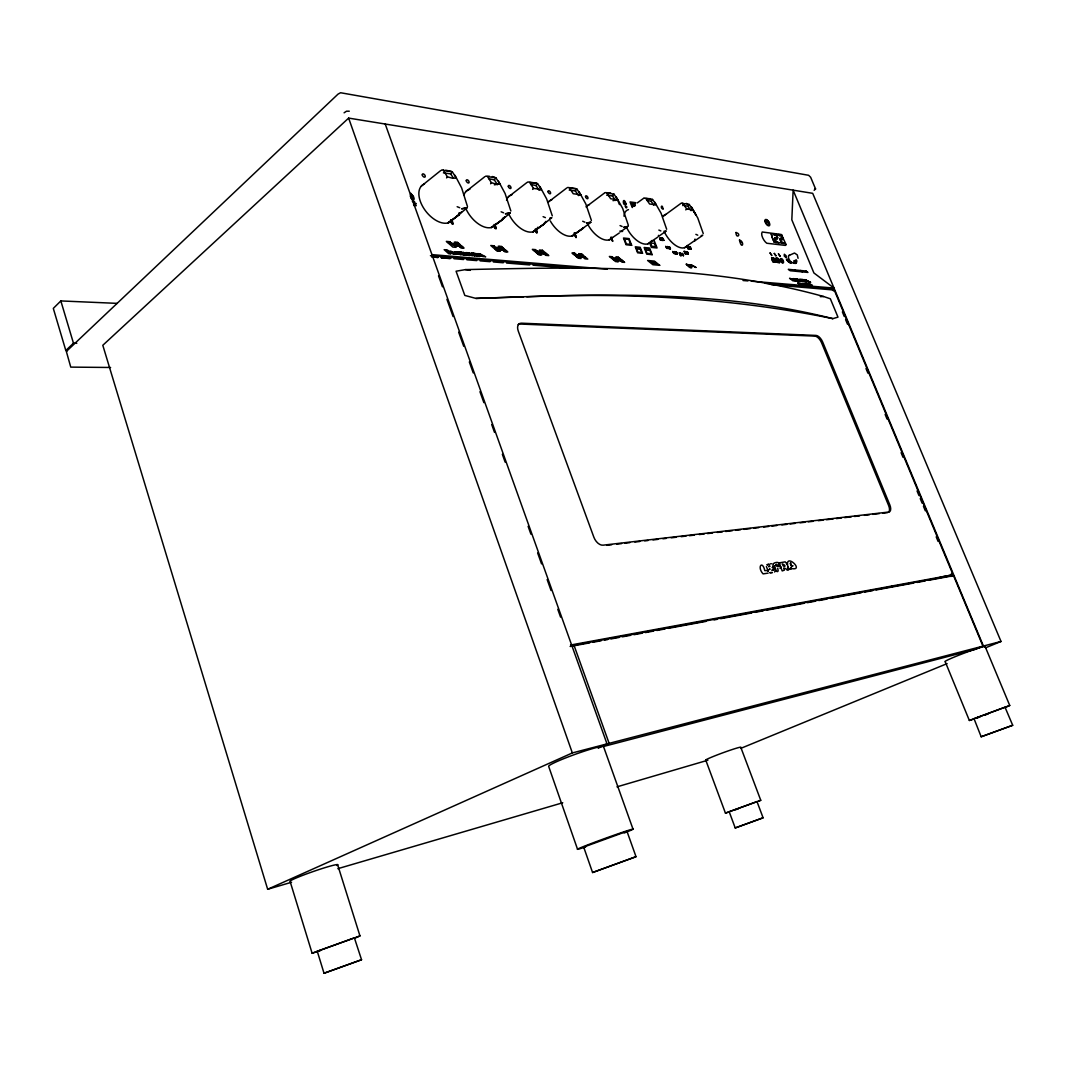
<?xml version="1.0" encoding="UTF-8"?>
<svg xmlns="http://www.w3.org/2000/svg" width="1066" height="1066" viewBox="0 0 1066 1066"><rect width="100%" height="100%" fill="white"/><g stroke="black" fill="none" stroke-linecap="round" stroke-linejoin="round"><path stroke-width="1.5" d="M658.508 235.346L658.402 236.226M798.074 258.305L797.275 254.907L794.503 253.015L788.827 255.547M790.706 562.661L791.305 566.033L793.037 565.766L791.838 566.193L790.079 563.381M682.76 205.591L683 203.646L687.423 203.846M502.672 218.184L502.219 219.543L510.174 213.12M483.111 256.533L479.78 253.761L485.683 256.839L480.619 255.68C481.139 258.705 472.171 248.938 483.058 256.626M777.767 568.258L777.74 568.511C780.006 575.787 771.611 568.511 773.156 564.047M782.311 563.914L782.297 564.154C783.457 568.178 787.214 566.073 783.297 564.247M789.013 568.991C787.094 572.349 786.548 567.912 784.483 568.325M814.144 190.321L815.557 188.935L810.64 177.236L808.614 175.29L340.587 92.742L338.042 94.114L66.345 351.46L70.756 367.117L110.597 367.477M787.521 568.071L787.921 566.899M543.993 223.514L543.66 224.126L551.615 217.917M583.102 227.858L582.662 228.484L590.457 222.647M805.763 284.062L806.682 284.209M545.912 221.395L543.394 224.54L532.853 231.868L544.02 224.007L536.598 229.39M504.711 216.744L502.686 219.423L491.266 227.524L502.686 219.423L495.29 224.979A22.373 12.672 52.5 0 1 480.833 225.419A22.373 12.672 52.5 0 1 465.989 208.856M461.578 211.881L452.064 220.382A23.106 13.378 51.6 0 1 425.574 210.921A23.106 13.378 51.6 0 1 424.508 183.992M446.587 177.915L447.387 176.823L443.443 170.547L452.29 171.759L456.235 178.009L452.25 178.169L447.387 176.823M443.429 172.879L450.678 173.878L452.29 171.759M488.868 178.728L494.318 179.834L495.877 177.782L487.535 176.636L491.453 182.739L496.063 184.045L499.794 183.872L495.877 177.782M530.841 184.471L535.998 185.537L537.517 183.539L529.629 182.459L533.52 188.402L541.408 189.455L537.517 183.539M575.36 190.907L576.839 188.975L580.69 194.745L578.438 195.531L575.36 190.907L569.231 190.068M606.687 195.185L612.484 195.984L613.936 194.092L617.747 199.728L612.977 200.648M646.702 200.328L651.113 201.261L652.525 199.422L656.283 204.899L649.607 204.006L645.836 198.503L650.526 198.742M683.772 205.405L687.943 206.298L689.316 204.512L696.138 215.225L691.461 207.124L697.764 217.984L703.24 233.547M583.675 227.591L572.122 235.972L583.049 228.324L575.627 233.547A21.053 11.406 54.2 0 1 550.269 220.902M490.6 183.792L491.453 182.739M695.179 240.25L684.519 247.725M532.64 189.415L533.52 188.402M117.247 303.37L60.842 300.932L53.3 308.394L65.812 350.487L73.474 343.225L76.805 343.292M985.61 647.795L1001.014 641.466L812.705 193.332L348.635 118.099L102.802 345.291L267.659 889.271L291.578 882.248M685.744 209.869L686.731 208.989L693.047 209.842L690.928 210.575L687.943 206.298M336.963 865.512A25.411 1.666 -19.2 0 0 314.95 870.922A25.411 1.666 -19.2 0 0 290.139 881.569L312.111 953.217L359.962 935.908L337.576 864.593M66.518 351.034L67.331 350.594M421.337 186.084L440.778 170.507M344.091 112.823L346.49 111.21L349.288 111.197M465.749 191.693L484.923 176.596M508.176 197.05L527.084 182.406M466.761 208.11L458.846 214.746L459.193 212.64M586.034 206.884L604.409 193.079M984.571 647.129A21.547 1.213 -20.6 0 0 966.142 652.405A21.547 1.213 -20.6 0 0 945.236 661.759L969.354 720.469L1009.742 705.479L985.077 646.409M566.872 187.896L548.23 202.114A21.053 11.406 54.2 0 1 551.828 199.795M643.691 198.263L637.255 202.926M620.545 231.855L627.381 226.911M680.894 203.406L662.852 216.585A19.295 9.714 56.1 0 1 665.77 214.399M658.988 236.132L665.784 231.335M702.387 235.559L694.726 240.889L695.019 239.064M359.962 935.908L355.178 938.067M769.159 569.604L770.092 568.964L769.106 569.471M583.688 847.084L626.968 831.307L636.016 856.691L592.576 872.521L583.688 847.084L586.247 846.431M609.179 239.85L619.359 232.921M647.742 243.874L657.735 237.158M780.045 568.391C783.377 565.3 777.047 566.965 776.821 566.166L776.514 564.34L775.462 565.393C783.563 565.486 778.3 559.97 773.223 563.714M1009.742 705.479L1005.251 707.464M774.516 572.002L776.061 570.257L774.542 565.806M769.705 565.993L768.599 566.686L769.839 566.366M771.158 284.649L834.252 290.045L952.338 573.015L951.378 575.08M625.955 831.92L626.968 831.307M592.576 872.521L636.016 856.691M755.927 802.098L757.007 801.605L763.096 817.795L735.22 827.949L729.197 811.746L757.007 801.605M950.805 576.466L953.39 575.294L982.972 646.156L609.126 743.362L601.597 746.706M267.659 889.271L572.349 752.929L607.02 743.908L385.226 124.029M607.02 743.908L597.986 747.919L600.091 747.373M317.255 951.232L354.392 937.867L361.547 959.733L324.024 973.258L317.255 951.232L320.013 950.539M973.751 718.737L1005.011 707.198L1012.7 725.28L981.173 736.766L974.058 718.764M705.719 759.991L725.426 813.078L760.751 800.286L740.817 747.386A18.788 0.973 -20.1 0 0 721.495 753.302A18.788 0.973 -20.1 0 0 706.531 760.111M758.419 801.272L760.751 800.286M603.303 746.533L975.004 649.434L983.398 646.036L1001.014 641.466M740.75 748.385L947.114 663.612M735.22 827.949L763.096 817.795M324.024 973.258L361.547 959.733M981.173 736.766L1012.7 725.28M985.464 714.9L988.182 713.914M494.371 184.844L499.794 183.872M976.816 718.004L979.734 716.965M735.66 809.707L738.378 808.734M541.408 189.455L539.103 190.281L535.998 185.537M976.882 717.844L979.841 716.818M974.351 718.844L969.354 720.469M320.16 950.699L312.111 953.217M729.277 811.932L725.426 813.078M337.842 868.683L562.755 802.751M616.987 786.841L707.917 760.191M832.799 318.641L837.983 317.148L830.347 298.786L823.618 296.521C707.291 264.008 585.154 267.02 465.522 269.605L456.075 271.217L464.803 295.429L475.956 298.413C594.961 294.176 716.325 289.126 832.799 318.641C732.169 297.92 629.3 292.577 526.764 296.788M701.241 235.599L702.774 235.16M664.544 231.362L666.17 230.922M549.763 218.13L551.722 217.664M810.08 284.755L810.373 284.889M617.747 199.728L610.671 198.769L606.86 193.119L613.936 194.092M839.009 596.387L842.26 595.774M850.402 594.228L853.666 593.615M891.109 586.513L894.374 585.887M939.959 577.252L952.085 574.947L951.525 573.575L952.085 574.947L570.563 645.037M953.39 575.294L573.974 645.21L609.126 743.362M570.123 646.476L589.764 642.851M593.029 642.252L601.211 640.733M604.489 640.133L607.753 639.533M611.031 638.92L619.213 637.415M622.477 636.815L630.659 635.296M633.937 634.696L642.118 633.191M645.383 632.578L653.565 631.072M656.843 630.472L665.011 628.953M668.289 628.354L705.919 621.398M714.1 619.892L717.365 619.293M720.643 618.68L751.73 612.95M754.995 612.337L763.176 610.831M766.454 610.232L804.07 603.276M807.348 602.676L815.53 601.157M818.795 600.558L826.976 599.052M830.254 598.439L861.341 592.696M864.606 592.096L872.788 590.591M876.065 589.978L913.695 583.035M916.96 582.436L925.141 580.917M928.419 580.317L952.951 575.787M580.69 194.745L573.228 193.732L569.377 187.949L576.839 188.975M681.387 203.18L682.76 202.926M644.197 198.023L652.525 199.422M605.195 192.626L610.671 192.933M768.146 573.108L763.069 573.894C756.74 566.952 762.417 559.783 764.788 570.63L768.333 570.51M567.672 187.443L575.84 188.575M770.198 563.901L771.424 563.727M527.91 181.94L536.531 183.139M485.776 176.117L489.414 176.276M801.139 284.062L801.845 284.289L801.126 284.102M441.657 170.014L443.696 169.774M888.804 512.026L603.09 545.179A9.394 5.77 60.7 0 1 593.855 537.184L518.263 331.073A9.154 5.397 55.2 0 1 521.474 323.185L816.103 335.43A7.275 3.465 59.3 0 1 822.699 342.066L889.777 504.778A7.489 3.624 62.4 0 1 888.804 512.026A7.475 3.638 62.4 0 0 888.564 505.377L821.566 342.746A7.275 3.465 59.3 0 0 814.957 336.11L520.261 324.051A9.154 5.397 55.2 0 0 518.183 324.517M606.727 545.326L611.684 544.753M616.641 544.18L621.598 543.593M624.903 543.207L629.859 542.634M634.816 542.061L639.773 541.488M644.73 540.902L648.035 540.515M652.992 539.942L657.949 539.369M662.905 538.783L666.21 538.41M671.167 537.824L676.124 537.251M681.081 536.678L686.038 536.091M689.342 535.705L694.299 535.132M699.256 534.559L704.2 533.986M707.504 533.6L712.461 533.013M717.418 532.44L722.375 531.867M725.68 531.481L732.289 530.708M735.593 530.322L740.55 529.749M743.855 529.362L750.464 528.589M753.769 528.203L758.726 527.63M763.682 527.057L768.639 526.471M771.944 526.098L776.901 525.511M781.858 524.938L786.815 524.365M790.119 523.979L795.076 523.393M800.033 522.82L804.977 522.247M808.281 521.86L813.238 521.287M818.195 520.701L823.152 520.128M826.456 519.742L833.066 518.969M836.37 518.596L841.327 518.009M844.632 517.623L851.241 516.863M854.546 516.477L859.502 515.891M864.459 515.318L869.416 514.745M872.721 514.358L879.33 513.585M882.635 513.199L887.592 512.626M771.677 570.19L773.823 569.804L772.81 570.15L772.943 569.017M464.03 254.894L464.603 254.268L465.389 255.134L462.697 254.894L459.486 252.082M820.327 296.654L823.618 296.521M475.956 298.413L523.486 296.894M430.424 255.707L581.276 268.139M765.295 283.303L833.266 288.899M437.939 257.426L431.757 256.919L438.086 257.506M441.151 257.692L450.758 258.478M453.969 258.732L463.577 259.518M466.881 259.784L476.808 260.597M480.113 260.864L490.04 261.676M493.345 261.956L503.259 262.756M506.577 263.036L529.722 264.928M533.027 265.194L569.417 268.166M799.367 284.262C794.01 279.705 805.43 287.607 799.353 283.263L800.3 284.342L798.101 283.143M803.564 284.609L801.792 283.276L803.404 284.489M806.123 284.822L804.59 283.516M806.669 284.875L805.59 283.929M807.468 284.942L806.695 284.356M808.748 285.048L807.228 283.743M811.359 285.262L809.827 283.956M431.957 254.627L607.327 269.218M743.002 280.505L747.959 280.918M751.263 281.184L833.998 288.073L813.904 272.963L791.825 219.823L793.131 190.161L983.398 646.036M832.346 289.646L833.625 290.965M445.575 170.2L451.331 171.346M459.393 252.002L462.058 252.229L463.044 253.095L460.765 252.269L464.23 254.921M441.391 257.799L449.665 258.558M651.473 240.61L654.297 240.916L657.082 247.978L651.419 247.405L649.74 243.141M619.812 231.135L622.611 231.455M635.789 202.7L630.059 201.927L632.258 207.55M635.416 203.766L633.75 203.539L635.336 205.485M465.522 269.605L470.319 270.351M814.77 188.642L815.557 188.935M492.305 176.516L494.904 177.369M686.264 203.419L689.316 204.512M457.154 206.711L459.726 207.737M501.127 211.801L503.565 212.8M543.1 216.665L545.406 217.624M582.702 221.248L584.888 222.181M620.052 225.579L622.131 226.472M658.868 230.069L660.853 230.936M695.871 234.347L697.75 235.186M477.821 255.24C464.51 247.072 484.43 262.103 474.45 253.868C486.203 260.917 472.624 251.509 476.355 253.828M806.909 284.369L806.189 284.369M800.499 270.498L802.352 271.897M794.903 269.964L796.755 271.364M412.315 201.194L413.755 202.327L414.408 201.381L414.807 202.98L416.286 203.673L415.247 204.152L416.073 205.778L414.634 204.659L413.981 205.605L413.581 204.006M612.35 240.716L611.324 237.598M495.144 228.204C497.622 228.604 492.532 222.567 495.077 228.457C497.595 230.443 495.33 225.073 494.184 224.46L494.744 227.964M410.916 198.169L413.182 200.062L414.141 199.195L413.621 196.864L410.756 193.279L410.303 196.464M651.113 201.261L653.791 205.125M535.385 228.857C539.276 232.415 535.838 235.253 535.372 229.67M612.484 195.984L615.535 200.488M611.085 236.945L612.79 241.356L611.338 237.945M494.318 179.834L497.449 184.711M683 203.646L686.731 208.989M450.678 173.878L453.49 178.275M536.451 230.709C533.8 227.338 537.997 236.212 536.811 231.335M612.017 240.636L611.151 238.424M654.711 202.114L661.093 213.267L666.663 229.257M575.707 235.426C573.108 230.403 575.867 239.637 575.933 235.932M616.175 196.864L622.624 208.31L628.354 225.339M579.118 191.813L585.78 203.873L591.403 220.449M539.849 186.457L546.605 198.836L552.295 215.865M498.488 181.193L505.097 193.506L510.854 211.015M454.969 175.277L461.645 187.936L467.494 206.577M634.79 205.991L634.03 205.112L634.07 206.178M411.023 197.41C413.888 202.114 414.408 195.678 411.116 194.279L410.85 196.677M633.364 206.378L633.044 203.446L631.378 203.22L632.738 206.724M787.001 563.927L785.242 561.862L779.073 562.901L782.217 570.936L784.363 570.123L783.71 567.965M767.933 570.577L768.24 571.283L766.401 566.579M675.937 252.935C678.895 257.612 675.538 248.138 675.857 253.335C675.111 256.4 673.286 248.431 675.711 252.909M842.367 311.912L844.285 316.509M845.565 319.573L847.47 324.157M865.992 368.53L867.897 373.127M885.14 414.434L887.045 419.031M901.09 452.69L903.009 457.287M917.053 490.946L918.972 495.543M920.238 498.595L922.157 503.192M923.436 506.257L925.355 510.841M936.201 536.851L938.12 541.448M786.841 563.314L787.414 564.887M617.92 200.648L619.466 204.605M438.526 275.827L442.443 286.794M446.92 299.319L453.077 316.535M458.673 332.192L463.723 346.277M469.32 361.934L473.237 372.9M479.953 391.688L483.871 402.642M491.719 424.561L494.517 432.396M502.353 454.316L505.151 462.138M528.11 526.324L530.908 534.159M537.637 552.948L541.555 563.901M547.151 579.558L551.069 590.524M557.785 609.312L560.583 617.134M633.031 829.188L603.583 746.72A29.195 2.345 -19.8 0 0 576.333 753.915A29.195 2.345 -19.8 0 0 548.644 766.321L577.532 849.242M348.635 118.099L572.349 752.929M60.842 300.932L73.474 343.225M463.976 195.105A22.373 12.672 52.5 0 1 469.879 189.282M537.744 227.271A21.693 12.006 53.4 0 1 524.259 230.509A21.693 12.006 53.4 0 1 508.455 213.253M506.563 200.381A21.693 12.006 53.4 0 1 512.026 194.692M612.47 237.465A20.467 10.833 54.9 0 1 588.259 225.219M586.966 205.871A20.467 10.833 54.9 0 1 589.405 204.619M687.37 245.446A19.295 9.714 56.1 0 1 676.364 245.9A19.295 9.714 56.1 0 1 664.025 231.202M650.793 241.556A19.868 10.26 55.5 0 1 639.134 241.982A19.868 10.26 55.5 0 1 626.328 226.858M623.996 216.198A19.868 10.26 55.5 0 1 628.487 209.629M793.93 260.624A4.237 1.972 57.9 0 1 792.158 262.636A4.237 1.972 57.9 0 1 788.707 258.465A4.237 1.972 57.9 0 1 789.56 255.32M585.407 847.004A29.528 0.813 -19.9 0 1 586.087 845.525A29.528 0.813 -19.9 0 1 625.502 831.28A29.528 0.813 -19.9 0 1 624.17 832.999M574.321 233.014L576.053 237.545L574.321 233.014M639.76 247.965L639.76 249.231L638.774 247.872L638.574 249.124L637.548 247.752L637.388 249.004L636.096 247.605L637.854 252.109L641.719 252.482L639.76 247.965M660.134 238.611C661.573 243.621 658.335 235.12 660.134 238.611M672.726 251.576C673.619 254.281 676.244 254.534 672.753 251.469M665.704 246.446C666.956 249.897 669.022 248.498 665.704 246.446M667.183 246.592C668.155 249.417 670.634 249.431 667.209 246.486M685.225 251.669C687.437 256.919 686.144 250.283 685.225 251.669M625.156 203.393L624.21 201.714L625.156 203.393M626.115 203.979C622.211 207.537 622.611 194.585 626.115 203.979M739.484 240.037C741.63 250.657 745.347 242.195 739.484 240.037M779.179 261.65C775.302 263.009 777.594 258.465 779.179 261.65M791.119 567.565L790.239 568.231C807.495 572.655 781.871 548.857 788.653 569.457L791.065 569.097L791.119 567.565M686.997 246.326L688.21 249.044L687.144 246.353M812.372 285.501L810.506 284.342L812.292 285.555M451.078 219.849C450.465 225.859 455.755 224.66 451.078 219.849M451.331 220.582L452.677 224.286L451.331 220.582M684.185 251.27L685.411 253.988L684.185 251.27M679.295 252.909L680.521 255.653L679.295 252.909M691.687 265.168L695.885 267.446L691.687 265.168M475.289 255.613C470.039 256.52 470.319 249.75 475.289 255.613M452.73 252.535C447.094 249.231 458.127 254.414 455.009 254.254L452.344 252.802C457.447 257.679 444.762 247.525 452.73 252.535M688.649 247.019L689.129 248.231L688.649 247.019M688.476 246.499L688.463 248.458L689.729 249.204L688.476 246.499M458.647 254.201C453.383 255.174 453.596 248.231 458.647 254.201M661.253 238.344L661.733 239.584L661.253 238.344M686.717 253.655L685.904 252.682L686.717 253.655M786.095 244.554L785.455 245.407L766.8 243.248C763.842 241.262 760.285 234.533 762.217 232.002L781.351 234.493L786.095 244.554M661.08 237.811L661.027 239.797L662.346 240.57L661.08 237.811M681.44 254.334L680.628 253.362L681.44 254.334M808.961 284.262L811.093 285.248L808.961 284.262M691.488 265.78L689.675 264.888L691.488 265.78M663.119 208.909C659.881 209.016 661.759 202.473 663.119 208.909M800.326 283.529L802.471 284.515L800.379 283.503M465.855 252.655L469.813 255.347L467.588 254.468L468.64 255.48L470.079 255.534L466.228 252.815L468.347 253.601L467.281 252.682L465.855 252.655M680.295 253.255L681.627 254.601A1.892 0.959 56.5 0 1 681.774 255.174C680.308 257.066 683.533 253.708 680.295 253.255M797.781 280.545L794.596 279.319L797.781 280.545M463.257 252.442C471.732 259.145 464.216 252.109 463.257 252.442M449.692 251.749L448.28 252.056L450.851 253.895L448.733 253.721L444.162 249.671L447.6 250.164L449.692 251.749M690.888 248.898L689.715 246.926L690.888 248.898M688.103 253.828L686.93 251.856L688.103 253.828M683.239 255.494L682.067 253.508L683.239 255.494M625.329 206.084C625.729 210.149 628.66 206.111 625.329 206.084M675.711 253.761L674.525 251.763L675.711 253.761M677.163 253.908L675.991 251.909L677.163 253.908M670.181 248.791L668.995 246.792L670.181 248.791M459.886 254.481L461.311 254.787L457.887 252.056L460.152 252.842L459.18 251.976L456.501 251.749L459.886 254.481M803.084 283.769L804.83 284.715L803.084 283.769M663.558 240.263L662.359 238.264L663.558 240.263M771.677 259.051L772.917 261.996L776.008 262.263L773.476 257.666L773.689 259.131L771.651 257.479L771.757 258.971M688.343 253.988C685.598 254.108 687.343 248.924 688.343 253.988M691.128 249.058C688.396 249.151 690.142 244.034 691.128 249.058M683.493 255.653C680.721 255.773 682.48 250.55 683.493 255.653M670.434 248.964C667.622 249.058 669.448 243.847 670.434 248.964M663.798 240.423C660.933 240.45 662.852 235.346 663.798 240.423M771.224 233.854L772.33 237.745L771.224 233.854M782.95 238.557L782.031 238.144L781.738 235.186L782.95 238.557M777.74 237.931L776.808 237.505L776.528 234.547L777.74 237.931M778.473 253.881L780.112 256.24L778.473 253.881M774.276 253.428L775.928 255.787L774.276 253.428M770.078 252.975L771.744 255.347L770.078 252.975M780.099 239.144L781.191 242.981L780.099 239.144M772.517 238.238L774.222 242.195L772.517 238.238M774.862 238.518L775.941 242.368L774.862 238.518M780.352 238.304L780.805 239.57L782.564 239.783L782.111 238.518L780.352 238.304M775.115 237.678L775.568 238.944L777.341 239.157L776.887 237.891L775.115 237.678M781.791 242.049L781.431 243.221L784.616 243.594L781.791 242.049M781.511 234.933L781.138 236.092L779.592 235.906L778.313 234.547L781.511 234.933M776.568 241.436L776.181 242.608L779.406 242.981L776.568 241.436M776.288 234.293L775.915 235.453L774.342 235.266L773.063 233.894L776.288 234.293M803.777 280.558L801.405 279.825L803.777 280.558M736.046 232.495C735.82 239.584 742.296 234.28 736.046 232.495M803.364 283.876L804.204 284.156L803.391 283.862M448.706 251.696L446.161 250.07L448.706 251.696M739.911 240.53L741.403 242.395L739.911 240.53M691.021 265.567L690.142 265.168L691.021 265.567M793.264 278.639C798.514 284.662 801.912 278.972 793.264 278.639M686.277 264.195C692.527 271.737 694.699 265.874 686.277 264.195M686.917 264.581L689.435 265.807L686.917 264.581M804.817 280.864L806.442 281.984L803.111 281.69L799.78 279.159L802.925 279.505L804.817 280.864M654.684 262.902L653.311 262.063L654.684 262.902M652.698 262.729L651.326 261.89L652.698 262.729M807.895 283.822L809.84 285.142L807.895 283.822M469.267 252.948C478.527 259.851 464.11 251.909 469.267 252.948M474.77 255.8L471.105 253.202L474.77 255.8M458.114 254.388L454.422 251.763L458.114 254.388M459.419 214.626L447.747 222.967L459.419 214.626M773.356 566.672L772.357 567.498L773.356 566.672M767.84 564.514L766.88 564.833L769.092 564.314L767.84 564.514M627.781 226.472L623.717 227.364L627.781 226.472M590.857 222.194L586.58 223.1L590.857 222.194M510.254 212.867L505.497 213.786L510.254 212.867M466.828 207.83L461.791 208.776L466.828 207.83M772.317 572.535L769.958 572.709L772.317 572.535M480.366 255.52L478.687 254.428L480.366 255.52M800.793 280.198L796.608 278.866L799.993 281.437L800.793 281.504L799.647 280.638L801.592 280.798L800.793 280.198M807.988 281.251L805.963 280.105L807.988 281.251M794.836 280.371L789.573 278.253L792.917 280.811L795.742 281.051L794.836 280.371M808.974 281.81L806.735 282.01L804.763 279.598L810.653 282.343L808.974 281.81M453.343 244.914L450.012 244.607L452.77 247.046L456.101 247.339L453.343 244.914M461.298 245.633L458.007 245.34L460.765 247.752L464.056 248.058L461.298 245.633M497.555 248.924L494.411 248.644L497.156 251.003L500.3 251.283L497.555 248.924M505.057 249.604L501.953 249.324L504.698 251.683L507.802 251.949L505.057 249.604M538.956 252.682L535.985 252.402L538.703 254.707L541.675 254.974L538.956 252.682M546.045 253.322L543.1 253.055L545.832 255.347L548.777 255.613L546.045 253.322M578.358 256.253L575.547 255.987L578.252 258.239L581.063 258.492L578.358 256.253M585.074 256.853L582.289 256.6L584.994 258.838L587.779 259.091L585.074 256.853M615.588 259.624L612.923 259.384L615.602 261.57L618.267 261.81L615.588 259.624M621.958 260.197L619.319 259.957L621.998 262.143L624.636 262.383L621.958 260.197M457.381 245.7L455.022 245.486L453.05 243.754L455.422 243.967L457.381 245.7M461.218 245.94L458.873 245.726L460.845 247.445L463.19 247.658L461.218 245.94M497.502 249.217L495.264 249.018L497.222 250.71L499.461 250.91L497.502 249.217M501.393 249.671L499.168 249.471L497.209 247.792L499.448 247.992L501.393 249.671M505.004 249.897L502.792 249.697L504.751 251.376L506.963 251.576L505.004 249.897M538.916 252.962L536.798 252.775L538.743 254.414L540.862 254.614L538.916 252.962M542.607 253.402L540.502 253.202L538.557 251.576L540.662 251.763L542.607 253.402M546.019 253.615L543.927 253.415L545.859 255.054L547.951 255.24L546.019 253.615M578.345 256.533L576.346 256.36L580.264 258.132L578.345 256.533M581.836 256.946L577.919 255.174L581.836 256.946M615.588 259.904L613.696 259.731L617.507 261.463L615.588 259.904M621.958 260.477L620.079 260.304L623.863 262.036L621.958 260.477M458.247 246.086L454.942 245.793L452.184 243.368L455.502 243.674L458.247 246.086M502.233 250.057L499.115 249.777L496.37 247.419L499.501 247.698L502.233 250.057M543.42 253.761L540.462 253.495L537.744 251.203L540.702 251.469L543.42 253.761M582.636 257.306L579.837 257.053L577.132 254.814L579.931 255.067L582.636 257.306M619.679 260.637L617.027 260.397L614.349 258.225L617.001 258.465L619.679 260.637M656.296 264.075L653.685 263.835A3.185 0.906 27.4 0 1 650.7 261.703L654.071 262.009A3.185 0.906 27.4 0 1 656.296 264.075M659.681 265.314L652.872 264.714L647.608 260.477L654.417 261.103L659.681 265.314M449.679 241.702L446.348 241.382L449.092 243.808L452.424 244.114L449.679 241.702M457.634 242.435L454.343 242.129L457.087 244.54L460.392 244.834L457.634 242.435M493.918 245.793L490.773 245.5L493.505 247.858L496.649 248.138L493.918 245.793M501.42 246.486L498.315 246.193L501.047 248.538L504.151 248.831L501.42 246.486M535.332 249.617L532.36 249.351L535.079 251.643L538.05 251.922L535.332 249.617M542.434 250.283L539.489 250.004L542.208 252.296L545.152 252.562L542.434 250.283M574.774 253.268L571.962 253.015L574.654 255.254L577.466 255.507L574.774 253.268M581.49 253.895L578.705 253.641L581.396 255.867L584.181 256.12L581.49 253.895M612.031 256.719L609.366 256.466L612.044 258.652L614.709 258.905L612.031 256.719M618.413 257.306L615.762 257.066L618.44 259.238L621.078 259.478L618.413 257.306M449.599 241.995L447.214 241.782L449.186 243.501L451.558 243.728L449.599 241.995M457.554 242.742L455.209 242.515L457.167 244.234L459.513 244.447L457.554 242.742M501.366 246.779L499.155 246.579L501.1 248.245L503.312 248.445L501.366 246.779M535.305 249.91L533.187 249.711L535.119 251.349L537.237 251.549L535.305 249.91M574.761 253.561L572.748 253.375L576.679 255.147L574.761 253.561M581.476 254.174L579.491 253.988L583.395 255.76L581.476 254.174M612.031 256.999L610.138 256.826L613.936 258.545L612.031 256.999M618.413 257.586L616.534 257.412L620.305 259.131L618.413 257.586M806.096 271.031L788.32 269.338L790.186 270.737L807.948 272.43L806.096 271.031M651.259 253.788L646.995 253.375L645.037 248.365L646.169 248.485L646.822 250.137L648.688 250.323L648.035 248.671L649.301 248.804L651.259 253.788M642.531 253.268L637.615 252.789L635.283 246.806L640.2 247.299L642.531 253.268M652.165 254.667L646.742 254.148L644.13 247.485L649.567 248.032L652.165 254.667M775.515 261.743L772.997 261.49L772.237 259.638L774.755 259.891L775.515 261.743M779.313 262.689L777.807 262.542A1.559 0.733 57.8 0 1 776.474 261.157A1.559 0.733 57.8 0 1 776.594 259.798L775.848 258.012L776.834 259.798L778.193 259.944L777.7 258.199L778.54 260.104A1.559 0.733 57.8 0 1 779.632 261.65A1.559 0.733 57.8 0 1 779.313 262.689M782.737 260.41L781.231 259.011A1.999 0.946 57.8 0 1 782.737 260.41M631.658 245.313L626.088 244.74L623.477 238.011L629.047 238.611L631.658 245.313M782.977 260.904L781.658 260.77L780.938 258.998A1.999 0.946 57.8 0 0 780.818 260.85A1.999 0.946 57.8 0 0 782.631 262.516A1.999 0.946 57.8 0 0 782.977 260.904M776.861 258.119L777.447 259.864L776.861 258.119M787.627 259.411L786.428 259.278A5.237 2.452 57.9 0 0 791.798 262.542A5.303 2.478 57.9 0 1 787.627 259.411M796.489 260.331L795.303 260.197A5.29 2.465 57.9 0 1 793.477 262.716A5.223 2.425 57.9 0 0 796.489 260.331M787.627 259.718L786.841 259.638A4.877 2.279 57.9 0 0 790.865 262.649A5.663 2.638 57.9 0 1 787.627 259.718M796.342 260.61L795.569 260.53A5.663 2.638 57.9 0 1 794.583 263.022A4.864 2.265 57.9 0 0 796.342 260.61M655.777 246.699L651.779 246.299L650.473 242.955L654.471 243.381L655.777 246.699M630.739 244.42L626.355 243.967L624.396 238.904L628.78 239.37L630.739 244.42M786.055 257.572L784.256 256.067L784.323 254.241L786.122 255.747L786.055 257.572M774.969 241.249L774.143 241.156L775.422 242.515L774.969 241.249M768.666 222.208L767.24 222.008L766.467 220.142A2.892 1.346 57.2 0 1 768.666 222.208M768.999 222.901L767.08 222.647L766.041 220.116A2.892 1.346 57.2 0 0 765.854 222.714A2.892 1.346 57.2 0 0 768.466 225.179A2.892 1.346 57.2 0 0 768.999 222.901M764.948 221.302A3.678 1.719 57.2 0 0 769.026 225.859A3.678 1.719 57.2 0 0 768.066 220.769A3.678 1.719 57.2 0 0 764.948 221.302M780.205 259.864A2.545 1.199 57.8 0 0 783.017 262.996A2.545 1.199 57.8 0 0 782.337 259.411A2.545 1.199 57.8 0 0 780.205 259.864M548.057 191.733A1.772 0.946 53.7 0 0 550.189 193.772A1.772 0.946 53.7 0 0 549.71 191.28A1.772 0.946 53.7 0 0 548.057 191.733M585.554 196.744A1.719 0.906 54.4 0 0 587.606 198.716A1.719 0.906 54.4 0 0 587.113 196.291A1.719 0.906 54.4 0 0 585.554 196.744M466.295 180.82A1.879 1.053 52 0 0 468.614 182.979A1.879 1.053 52 0 0 468.174 180.354A1.879 1.053 52 0 0 466.295 180.82M508.335 186.43A1.826 0.999 52.9 0 0 510.561 188.522A1.826 0.999 52.9 0 0 510.094 185.977A1.826 0.999 52.9 0 0 508.335 186.43M422.296 174.957A1.932 1.106 51 0 0 424.721 177.169A1.932 1.106 51 0 0 424.308 174.478A1.932 1.106 51 0 0 422.296 174.957"/></g></svg>
